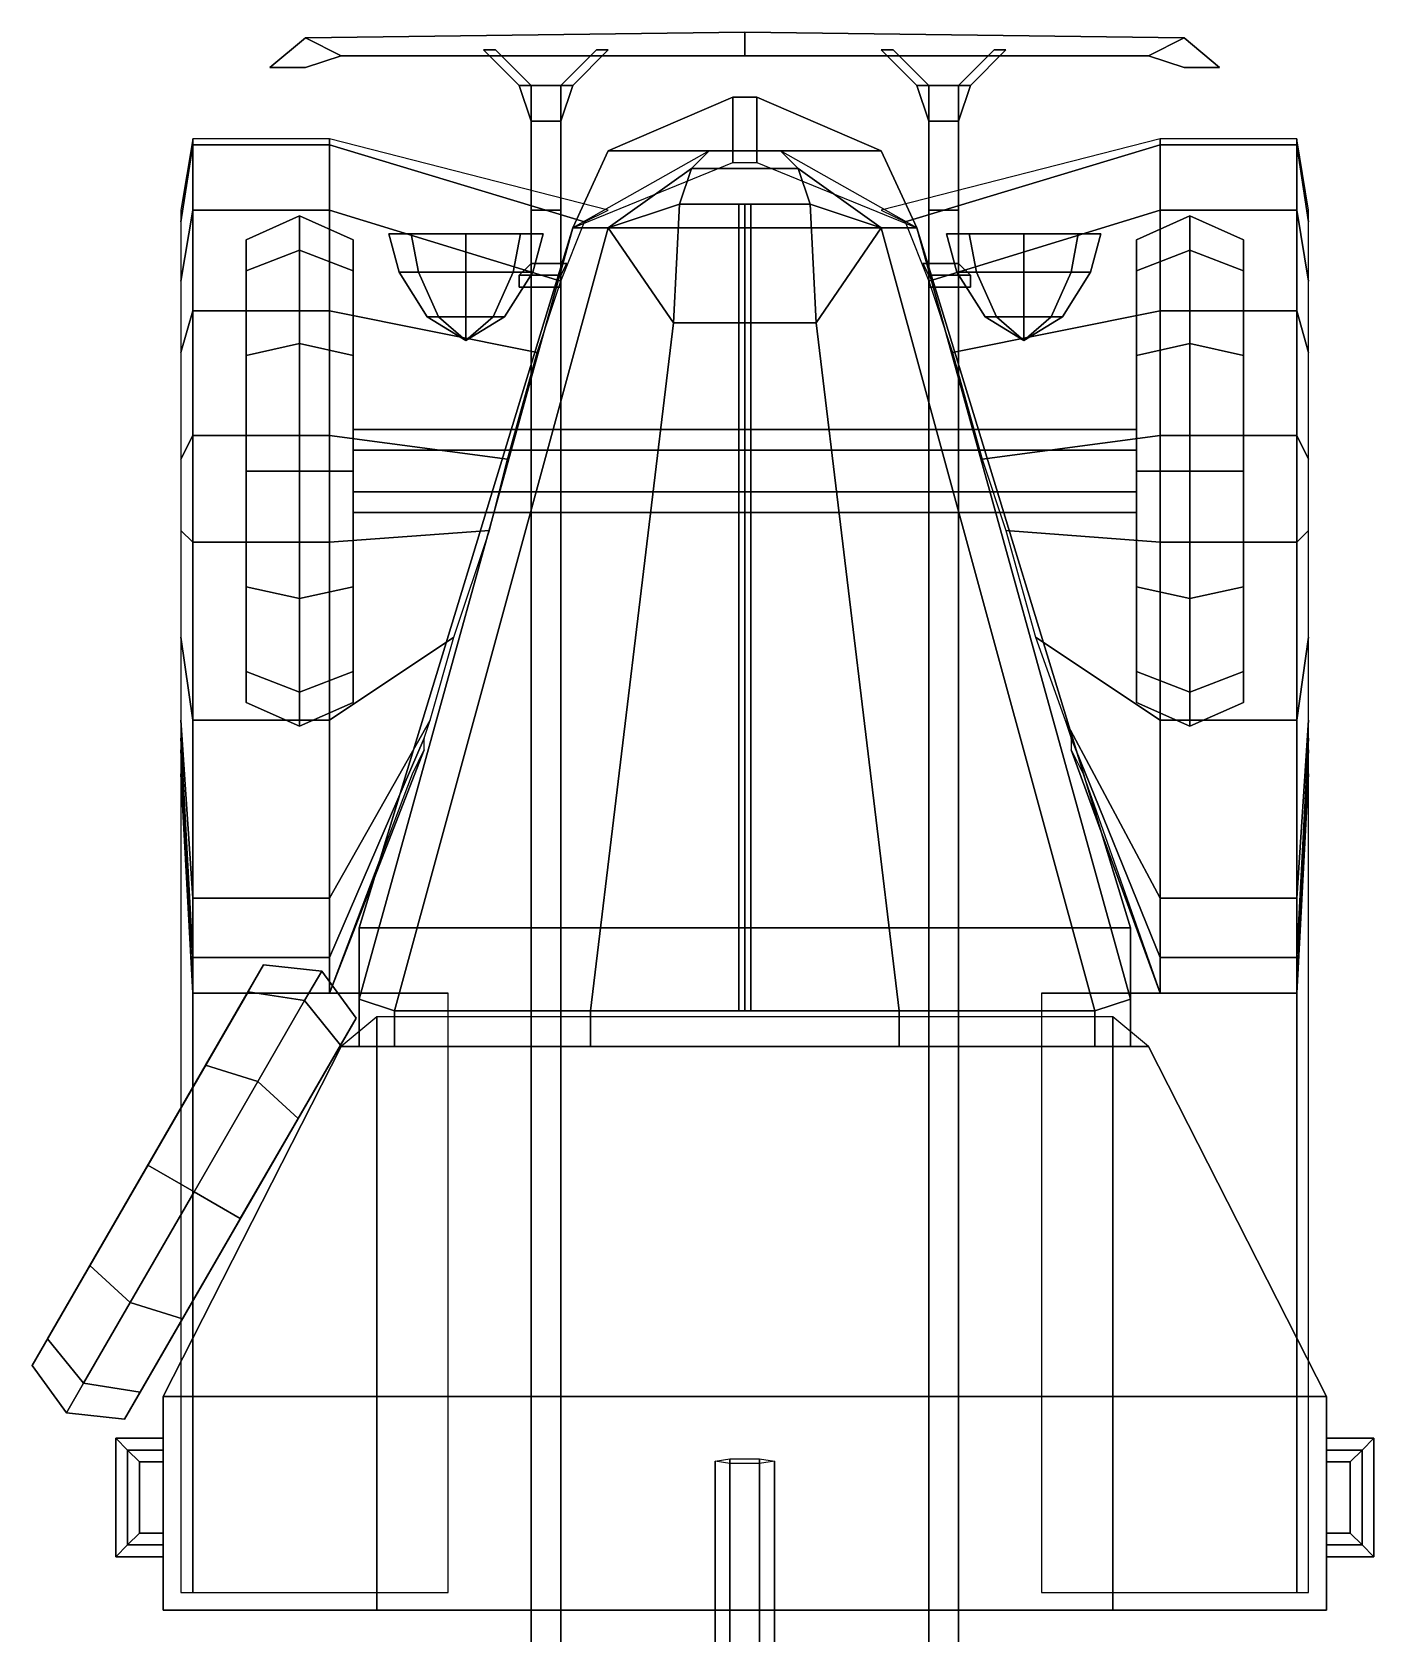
# Model space of a CAD drawing. Header units: millimetres. Extents: x -1.2 to 3, y -3.1 to 7.
# Drawn here: x -1.201 to 1.06, y 0.04 to 2.74 of the extents above; entities that cross this region are included whole.
import ezdxf

# ---------------------------------------------------------------- set-up
doc = ezdxf.new("R2010")
doc.units = ezdxf.units.MM
doc.layers.add('mudguards', color=6, linetype='Continuous')
doc.layers.add('wheels', color=2, linetype='Continuous')

msp = doc.modelspace()

# ---------------------------------------------------------------- linework, layer by layer
for points in [[(-0.8, 2.68, 0.53), (-0.74, 2.73, 0.53), (-0.74, 2.73, 0.41), (-0.8, 2.68, 0.41)], [(-0.74, 2.68, 0.53), (-0.68, 2.7, 0.53), (-0.74, 2.73, 0.53), (-0.8, 2.68, 0.53)], [(-0.74, 2.73, 0.41), (-0.68, 2.7, 0.41), (-0.74, 2.68, 0.41), (-0.8, 2.68, 0.41)], [(0, 2.74, 0.41), (0, 2.7, 0.41), (-0.68, 2.7, 0.41), (-0.74, 2.73, 0.41)], [(-0.68, 2.7, 0.53), (0, 2.7, 0.53), (0, 2.74, 0.53), (-0.74, 2.73, 0.53)], [(-0.74, 2.73, 0.53), (0, 2.74, 0.53), (0, 2.74, 0.41), (-0.74, 2.73, 0.41)], [(0.74, 2.73, 0.41), (0, 2.74, 0.41), (0, 2.74, 0.53), (0.74, 2.73, 0.53)], [(0.68, 2.7, 0.41), (0, 2.7, 0.41), (0, 2.74, 0.41), (0.74, 2.73, 0.41)], [(0, 2.74, 0.53), (0, 2.7, 0.53), (0.68, 2.7, 0.53), (0.74, 2.73, 0.53)], [(0.74, 2.68, 0.41), (0.68, 2.7, 0.41), (0.74, 2.73, 0.41), (0.8, 2.68, 0.41)], [(0.74, 2.73, 0.53), (0.68, 2.7, 0.53), (0.74, 2.68, 0.53), (0.8, 2.68, 0.53)], [(0.8, 2.68, 0.41), (0.74, 2.73, 0.41), (0.74, 2.73, 0.53), (0.8, 2.68, 0.53)], [(-0.74, 2.68, 0.41), (-0.68, 2.7, 0.41), (-0.68, 2.7, 0.53), (-0.74, 2.68, 0.53)], [(-0.68, 2.7, 0.41), (0.68, 2.7, 0.41), (0.68, 2.7, 0.53), (-0.68, 2.7, 0.53)], [(-0.44, 2.71, 0.43), (-0.38, 2.65, 0.43), (-0.38, 2.65, 0.51), (-0.44, 2.71, 0.51)], [(-0.42, 2.71, 0.43), (-0.36, 2.65, 0.43), (-0.38, 2.65, 0.43), (-0.44, 2.71, 0.43)], [(-0.44, 2.71, 0.51), (-0.38, 2.65, 0.51), (-0.36, 2.65, 0.51), (-0.42, 2.71, 0.51)], [(-0.36, 2.65, 0.51), (-0.36, 2.65, 0.43), (-0.42, 2.71, 0.43), (-0.42, 2.71, 0.51)], [(-0.23, 2.71, 0.43), (-0.29, 2.65, 0.43), (-0.31, 2.65, 0.43), (-0.25, 2.71, 0.43)], [(-0.31, 2.65, 0.43), (-0.31, 2.65, 0.51), (-0.25, 2.71, 0.51), (-0.25, 2.71, 0.43)], [(-0.25, 2.71, 0.51), (-0.31, 2.65, 0.51), (-0.29, 2.65, 0.51), (-0.23, 2.71, 0.51)], [(-0.23, 2.71, 0.51), (-0.29, 2.65, 0.51), (-0.29, 2.65, 0.43), (-0.23, 2.71, 0.43)], [(0.23, 2.71, 0.51), (0.29, 2.65, 0.51), (0.31, 2.65, 0.51), (0.25, 2.71, 0.51)], [(0.25, 2.71, 0.43), (0.31, 2.65, 0.43), (0.29, 2.65, 0.43), (0.23, 2.71, 0.43)], [(0.23, 2.71, 0.43), (0.29, 2.65, 0.43), (0.29, 2.65, 0.51), (0.23, 2.71, 0.51)], [(0.31, 2.65, 0.51), (0.31, 2.65, 0.43), (0.25, 2.71, 0.43), (0.25, 2.71, 0.51)], [(0.44, 2.71, 0.43), (0.38, 2.65, 0.43), (0.36, 2.65, 0.43), (0.42, 2.71, 0.43)], [(0.36, 2.65, 0.43), (0.36, 2.65, 0.51), (0.42, 2.71, 0.51), (0.42, 2.71, 0.43)], [(0.42, 2.71, 0.51), (0.36, 2.65, 0.51), (0.38, 2.65, 0.51), (0.44, 2.71, 0.51)], [(0.44, 2.71, 0.51), (0.38, 2.65, 0.51), (0.38, 2.65, 0.43), (0.44, 2.71, 0.43)], [(0.74, 2.68, 0.53), (0.68, 2.7, 0.53), (0.68, 2.7, 0.41), (0.74, 2.68, 0.41)], [(-0.8, 2.68, 0.41), (-0.74, 2.68, 0.41), (-0.74, 2.68, 0.53), (-0.8, 2.68, 0.53)], [(0.8, 2.68, 0.53), (0.74, 2.68, 0.53), (0.74, 2.68, 0.41), (0.8, 2.68, 0.41)], [(-0.38, 2.65, 0.43), (-0.36, 2.59, 0.43), (-0.36, 2.59, 0.51), (-0.38, 2.65, 0.51)], [(-0.36, 2.65, 0.43), (-0.36, 2.59, 0.43), (-0.36, 2.59, 0.43), (-0.38, 2.65, 0.43)], [(-0.38, 2.65, 0.51), (-0.36, 2.59, 0.51), (-0.36, 2.59, 0.51), (-0.36, 2.65, 0.51)], [(-0.36, 2.65, 0.51), (-0.36, 2.59, 0.51), (-0.31, 2.59, 0.51), (-0.31, 2.65, 0.51)], [(-0.31, 2.65, 0.43), (-0.31, 2.59, 0.43), (-0.36, 2.59, 0.43), (-0.36, 2.65, 0.43)], [(-0.29, 2.65, 0.43), (-0.31, 2.59, 0.43), (-0.31, 2.59, 0.43), (-0.31, 2.65, 0.43)], [(-0.29, 2.65, 0.51), (-0.31, 2.59, 0.51), (-0.31, 2.59, 0.43), (-0.29, 2.65, 0.43)], [(-0.31, 2.65, 0.51), (-0.31, 2.59, 0.51), (-0.31, 2.59, 0.51), (-0.29, 2.65, 0.51)], [(0.29, 2.65, 0.51), (0.31, 2.59, 0.51), (0.31, 2.59, 0.51), (0.31, 2.65, 0.51)], [(0.29, 2.65, 0.43), (0.31, 2.59, 0.43), (0.31, 2.59, 0.51), (0.29, 2.65, 0.51)], [(0.31, 2.65, 0.43), (0.31, 2.59, 0.43), (0.31, 2.59, 0.43), (0.29, 2.65, 0.43)], [(0.31, 2.65, 0.51), (0.31, 2.59, 0.51), (0.36, 2.59, 0.51), (0.36, 2.65, 0.51)], [(0.36, 2.65, 0.43), (0.36, 2.59, 0.43), (0.31, 2.59, 0.43), (0.31, 2.65, 0.43)], [(0.38, 2.65, 0.43), (0.36, 2.59, 0.43), (0.36, 2.59, 0.43), (0.36, 2.65, 0.43)], [(0.38, 2.65, 0.51), (0.36, 2.59, 0.51), (0.36, 2.59, 0.43), (0.38, 2.65, 0.43)], [(0.36, 2.65, 0.51), (0.36, 2.59, 0.51), (0.36, 2.59, 0.51), (0.38, 2.65, 0.51)], [(-0.02, 2.52, 1.3), (-0.02, 2.63, 0.64), (-0.23, 2.54, 0.64), (-0.29, 2.41, 1.3)], [(-0.23, 2.54, 0.64), (-0.02, 2.63, 0.64), (0.02, 2.63, 0.64), (0.23, 2.54, 0.64)], [(0.02, 2.52, 1.3), (0.02, 2.63, 0.64), (-0.02, 2.63, 0.64), (-0.02, 2.52, 1.3)], [(0.23, 2.54, 0.64), (0.02, 2.63, 0.64), (0.02, 2.52, 1.3), (0.29, 2.41, 1.3)], [(-0.36, 2.59, 0.51), (-0.36, 2.44, 0.64), (-0.31, 2.44, 0.64), (-0.31, 2.59, 0.51)], [(-0.31, 2.59, 0.43), (-0.31, 2.44, 0.55), (-0.36, 2.44, 0.55), (-0.36, 2.59, 0.43)], [(-0.36, 2.59, 0.43), (-0.36, 2.44, 0.55), (-0.36, 2.44, 0.64), (-0.36, 2.59, 0.51)], [(-0.31, 2.44, 0.64), (-0.31, 2.44, 0.55), (-0.31, 2.59, 0.43), (-0.31, 2.59, 0.51)], [(0.31, 2.59, 0.51), (0.31, 2.44, 0.64), (0.36, 2.44, 0.64), (0.36, 2.59, 0.51)], [(0.36, 2.59, 0.43), (0.36, 2.44, 0.55), (0.31, 2.44, 0.55), (0.31, 2.59, 0.43)], [(0.31, 2.59, 0.43), (0.31, 2.44, 0.55), (0.31, 2.44, 0.64), (0.31, 2.59, 0.51)], [(0.36, 2.44, 0.64), (0.36, 2.44, 0.55), (0.36, 2.59, 0.43), (0.36, 2.59, 0.51)], [(-0.29, 2.41, 1.3), (-0.23, 2.54, 0.64), (-0.29, 2.41, 0.64), (-0.29, 2.41, 1.3)], [(-0.29, 2.41, 0.64), (-0.23, 2.54, 0.64), (0.23, 2.54, 0.64), (0.29, 2.41, 0.64)], [(-0.29, 2.41, 1.3), (-0.23, 2.41, 1.37), (-0.09, 2.51, 1.38), (-0.06, 2.54, 1.3)], [(-0.06, 2.54, 1.3), (-0.09, 2.51, 1.38), (0.09, 2.51, 1.38), (0.06, 2.54, 1.3)], [(0.06, 2.54, 1.3), (0.09, 2.51, 1.38), (0.23, 2.41, 1.37), (0.29, 2.41, 1.3)], [(0.29, 2.41, 0.64), (0.23, 2.54, 0.64), (0.29, 2.41, 1.3)], [(-0.23, 2.41, 1.37), (-0.23, 2.41, 1.37), (-0.11, 2.45, 1.42), (-0.09, 2.51, 1.38)], [(0.11, 2.45, 1.42), (0.09, 2.51, 1.38), (-0.09, 2.51, 1.38), (-0.11, 2.45, 1.42)], [(0.23, 2.41, 1.37), (0.23, 2.41, 1.37), (0.09, 2.51, 1.38), (0.11, 2.45, 1.42)], [(-0.31, 2.44, 0.55), (-0.31, -2.93, 0.55), (-0.36, -2.98, 0.55), (-0.36, 2.44, 0.55)], [(-0.36, 2.44, 0.64), (-0.36, -2.98, 0.64), (-0.31, -2.93, 0.64), (-0.31, 2.44, 0.64)], [(-0.36, 2.44, 0.55), (-0.36, -2.98, 0.55), (-0.36, -2.98, 0.64), (-0.36, 2.44, 0.64)], [(-0.31, -2.93, 0.64), (-0.31, -2.93, 0.55), (-0.31, 2.44, 0.55), (-0.31, 2.44, 0.64)], [(-0.23, 2.41, 1.37), (-0.23, 2.41, 1.37), (-0.12, 2.25, 1.43), (-0.11, 2.45, 1.42)], [(-0.11, 2.45, 1.42), (-0.12, 2.25, 1.43), (-0.01, 2.25, 1.43), (-0.01, 2.45, 1.42)], [(0, 2.45, 1.43), (-0.01, 2.45, 1.42), (-0.01, 2.25, 1.43), (0, 2.25, 1.44)], [(0.01, 2.45, 1.42), (0.01, 2.45, 1.42), (-0.01, 2.45, 1.42), (0, 2.45, 1.43)], [(0.01, 2.45, 1.42), (0, 2.45, 1.43), (0, 2.25, 1.44), (0.01, 2.25, 1.43)], [(0.01, 2.45, 1.42), (0.01, 2.25, 1.43), (0.12, 2.25, 1.43), (0.11, 2.45, 1.42)], [(0.11, 2.45, 1.42), (0.12, 2.25, 1.43), (0.23, 2.41, 1.37)], [(0.31, 2.44, 0.55), (0.31, -2.93, 0.55), (0.31, -2.93, 0.64), (0.31, 2.44, 0.64)], [(0.36, 2.44, 0.55), (0.36, -2.98, 0.55), (0.31, -2.93, 0.55), (0.31, 2.44, 0.55)], [(0.31, 2.44, 0.64), (0.31, -2.93, 0.64), (0.36, -2.98, 0.64), (0.36, 2.44, 0.64)], [(0.36, -2.98, 0.64), (0.36, -2.98, 0.55), (0.36, 2.44, 0.55), (0.36, 2.44, 0.64)], [(-0.29, 2.41, 1.3), (-0.29, 2.41, 0.64), (-0.65, 1.23, 0.64), (-0.65, 1.11, 1.3)], [(-0.65, 1.23, 0.64), (-0.29, 2.41, 0.64), (0.29, 2.41, 0.64), (0.65, 1.23, 0.64)], [(-0.23, 2.41, 1.37), (-0.29, 2.41, 1.3), (-0.65, 1.11, 1.3), (-0.59, 1.09, 1.4)], [(-0.12, 2.25, 1.43), (-0.23, 2.41, 1.37), (-0.59, 1.09, 1.4), (-0.26, 1.09, 1.48)], [(0.59, 1.09, 1.4), (0.23, 2.41, 1.37), (0.12, 2.25, 1.43), (0.26, 1.09, 1.48)], [(0.65, 1.11, 1.3), (0.29, 2.41, 1.3), (0.23, 2.41, 1.37), (0.59, 1.09, 1.4)], [(0.65, 1.23, 0.64), (0.29, 2.41, 0.64), (0.29, 2.41, 1.3), (0.65, 1.11, 1.3)], [(-0.5826, 2.335, 1.09), (-0.6, 2.4, 1.09), (-0.5619, 2.4, 0.9981), (-0.5496, 2.335, 1.0104)], [(-0.5496, 2.335, 1.1696), (-0.5619, 2.4, 1.1819), (-0.6, 2.4, 1.09), (-0.5826, 2.335, 1.09)], [(-0.47, 2.4, 1.22), (-0.3781, 2.4, 1.1819), (-0.6, 2.4, 1.09), (-0.5619, 2.4, 1.1819)], [(-0.3781, 2.4, 1.1819), (-0.34, 2.4, 1.09), (-0.5619, 2.4, 0.9981), (-0.6, 2.4, 1.09)], [(-0.5496, 2.335, 1.0104), (-0.5619, 2.4, 0.9981), (-0.47, 2.4, 0.96), (-0.47, 2.335, 0.9774)], [(-0.47, 2.335, 1.2026), (-0.47, 2.4, 1.22), (-0.5619, 2.4, 1.1819), (-0.5496, 2.335, 1.1696)], [(-0.34, 2.4, 1.09), (-0.3781, 2.4, 0.9981), (-0.47, 2.4, 0.96), (-0.5619, 2.4, 0.9981)], [(-0.47, 2.335, 0.9774), (-0.47, 2.4, 0.96), (-0.3781, 2.4, 0.9981), (-0.3904, 2.335, 1.0104)], [(-0.3904, 2.335, 1.1696), (-0.3781, 2.4, 1.1819), (-0.47, 2.4, 1.22), (-0.47, 2.335, 1.2026)], [(-0.3904, 2.335, 1.0104), (-0.3781, 2.4, 0.9981), (-0.34, 2.4, 1.09), (-0.3574, 2.335, 1.09)], [(-0.3574, 2.335, 1.09), (-0.34, 2.4, 1.09), (-0.3781, 2.4, 1.1819), (-0.3904, 2.335, 1.1696)], [(0.3574, 2.335, 1.09), (0.34, 2.4, 1.09), (0.3781, 2.4, 0.9981), (0.3904, 2.335, 1.0104)], [(0.3904, 2.335, 1.1696), (0.3781, 2.4, 1.1819), (0.34, 2.4, 1.09), (0.3574, 2.335, 1.09)], [(0.5619, 2.4, 1.1819), (0.6, 2.4, 1.09), (0.3781, 2.4, 0.9981), (0.34, 2.4, 1.09)], [(0.47, 2.4, 1.22), (0.5619, 2.4, 1.1819), (0.34, 2.4, 1.09), (0.3781, 2.4, 1.1819)], [(0.3904, 2.335, 1.0104), (0.3781, 2.4, 0.9981), (0.47, 2.4, 0.96), (0.47, 2.335, 0.9774)], [(0.47, 2.335, 1.2026), (0.47, 2.4, 1.22), (0.3781, 2.4, 1.1819), (0.3904, 2.335, 1.1696)], [(0.6, 2.4, 1.09), (0.5619, 2.4, 0.9981), (0.47, 2.4, 0.96), (0.3781, 2.4, 0.9981)], [(0.47, 2.335, 0.9774), (0.47, 2.4, 0.96), (0.5619, 2.4, 0.9981), (0.5496, 2.335, 1.0104)], [(0.5496, 2.335, 1.1696), (0.5619, 2.4, 1.1819), (0.47, 2.4, 1.22), (0.47, 2.335, 1.2026)], [(0.5496, 2.335, 1.0104), (0.5619, 2.4, 0.9981), (0.6, 2.4, 1.09), (0.5826, 2.335, 1.09)], [(0.5826, 2.335, 1.09), (0.6, 2.4, 1.09), (0.5619, 2.4, 1.1819), (0.5496, 2.335, 1.1696)], [(-0.31, 2.33, 1.11), (-0.3, 2.35, 1.09), (-0.36, 2.35, 1.09), (-0.38, 2.33, 1.11)], [(-0.3, 2.35, 1.09), (-0.31, 2.33, 1.07), (-0.38, 2.33, 1.07), (-0.36, 2.35, 1.09)], [(0.3, 2.35, 1.09), (0.31, 2.33, 1.11), (0.38, 2.33, 1.11), (0.36, 2.35, 1.09)], [(0.31, 2.33, 1.07), (0.3, 2.35, 1.09), (0.36, 2.35, 1.09), (0.38, 2.33, 1.07)], [(-0.535, 2.26, 1.09), (-0.5826, 2.335, 1.09), (-0.5496, 2.335, 1.0104), (-0.516, 2.26, 1.044)], [(-0.516, 2.26, 1.136), (-0.5496, 2.335, 1.1696), (-0.5826, 2.335, 1.09), (-0.535, 2.26, 1.09)], [(-0.516, 2.26, 1.044), (-0.5496, 2.335, 1.0104), (-0.47, 2.335, 0.9774), (-0.47, 2.26, 1.025)], [(-0.47, 2.26, 1.155), (-0.47, 2.335, 1.2026), (-0.5496, 2.335, 1.1696), (-0.516, 2.26, 1.136)], [(-0.47, 2.26, 1.025), (-0.47, 2.335, 0.9774), (-0.3904, 2.335, 1.0104), (-0.424, 2.26, 1.044)], [(-0.424, 2.26, 1.136), (-0.3904, 2.335, 1.1696), (-0.47, 2.335, 1.2026), (-0.47, 2.26, 1.155)], [(-0.424, 2.26, 1.044), (-0.3904, 2.335, 1.0104), (-0.3574, 2.335, 1.09), (-0.405, 2.26, 1.09)], [(-0.405, 2.26, 1.09), (-0.3574, 2.335, 1.09), (-0.3904, 2.335, 1.1696), (-0.424, 2.26, 1.136)], [(-0.31, 2.31, 1.09), (-0.31, 2.33, 1.11), (-0.38, 2.33, 1.11), (-0.38, 2.31, 1.09)], [(-0.31, 2.33, 1.07), (-0.31, 2.31, 1.09), (-0.38, 2.31, 1.09), (-0.38, 2.33, 1.07)], [(0.31, 2.33, 1.11), (0.31, 2.31, 1.09), (0.38, 2.31, 1.09), (0.38, 2.33, 1.11)], [(0.31, 2.31, 1.09), (0.31, 2.33, 1.07), (0.38, 2.33, 1.07), (0.38, 2.31, 1.09)], [(0.405, 2.26, 1.09), (0.3574, 2.335, 1.09), (0.3904, 2.335, 1.0104), (0.424, 2.26, 1.044)], [(0.424, 2.26, 1.136), (0.3904, 2.335, 1.1696), (0.3574, 2.335, 1.09), (0.405, 2.26, 1.09)], [(0.424, 2.26, 1.044), (0.3904, 2.335, 1.0104), (0.47, 2.335, 0.9774), (0.47, 2.26, 1.025)], [(0.47, 2.26, 1.155), (0.47, 2.335, 1.2026), (0.3904, 2.335, 1.1696), (0.424, 2.26, 1.136)], [(0.47, 2.26, 1.025), (0.47, 2.335, 0.9774), (0.5496, 2.335, 1.0104), (0.516, 2.26, 1.044)], [(0.516, 2.26, 1.136), (0.5496, 2.335, 1.1696), (0.47, 2.335, 1.2026), (0.47, 2.26, 1.155)], [(0.516, 2.26, 1.044), (0.5496, 2.335, 1.0104), (0.5826, 2.335, 1.09), (0.535, 2.26, 1.09)], [(0.535, 2.26, 1.09), (0.5826, 2.335, 1.09), (0.5496, 2.335, 1.1696), (0.516, 2.26, 1.136)], [(-0.47, 2.22, 1.09), (-0.535, 2.26, 1.09), (-0.516, 2.26, 1.044), (-0.47, 2.22, 1.09)], [(-0.47, 2.22, 1.09), (-0.516, 2.26, 1.136), (-0.535, 2.26, 1.09), (-0.47, 2.22, 1.09)], [(-0.47, 2.22, 1.09), (-0.516, 2.26, 1.044), (-0.47, 2.26, 1.025), (-0.47, 2.22, 1.09)], [(-0.47, 2.22, 1.09), (-0.47, 2.26, 1.155), (-0.516, 2.26, 1.136), (-0.47, 2.22, 1.09)], [(-0.47, 2.22, 1.09), (-0.47, 2.26, 1.025), (-0.424, 2.26, 1.044), (-0.47, 2.22, 1.09)], [(-0.47, 2.22, 1.09), (-0.424, 2.26, 1.044), (-0.405, 2.26, 1.09), (-0.47, 2.22, 1.09)], [(-0.47, 2.22, 1.09), (-0.405, 2.26, 1.09), (-0.424, 2.26, 1.136), (-0.47, 2.22, 1.09)], [(-0.47, 2.22, 1.09), (-0.424, 2.26, 1.136), (-0.47, 2.26, 1.155), (-0.47, 2.22, 1.09)], [(-0.12, 2.25, 1.43), (-0.26, 1.09, 1.48), (-0.01, 1.09, 1.48), (-0.01, 2.25, 1.43)], [(0, 2.25, 1.44), (-0.01, 2.25, 1.43), (-0.01, 1.09, 1.48), (0, 1.09, 1.49)], [(0.01, 2.25, 1.43), (0, 2.25, 1.44), (0, 1.09, 1.49), (0.01, 1.09, 1.48)], [(0.26, 1.09, 1.48), (0.12, 2.25, 1.43), (0.01, 2.25, 1.43), (0.01, 1.09, 1.48)], [(0.47, 2.22, 1.09), (0.405, 2.26, 1.09), (0.424, 2.26, 1.044), (0.47, 2.22, 1.09)], [(0.47, 2.22, 1.09), (0.424, 2.26, 1.136), (0.405, 2.26, 1.09), (0.47, 2.22, 1.09)], [(0.47, 2.22, 1.09), (0.424, 2.26, 1.044), (0.47, 2.26, 1.025), (0.47, 2.22, 1.09)], [(0.47, 2.22, 1.09), (0.47, 2.26, 1.155), (0.424, 2.26, 1.136), (0.47, 2.22, 1.09)], [(0.47, 2.22, 1.09), (0.47, 2.26, 1.025), (0.516, 2.26, 1.044), (0.47, 2.22, 1.09)], [(0.47, 2.22, 1.09), (0.516, 2.26, 1.044), (0.535, 2.26, 1.09), (0.47, 2.22, 1.09)], [(0.47, 2.22, 1.09), (0.535, 2.26, 1.09), (0.516, 2.26, 1.136), (0.47, 2.22, 1.09)], [(0.47, 2.22, 1.09), (0.516, 2.26, 1.136), (0.47, 2.26, 1.155), (0.47, 2.22, 1.09)], [(0.66, 2.035, 0.4906), (0.66, 2.07, 0.43), (-0.66, 2.07, 0.43), (-0.66, 2.035, 0.4906)], [(0.66, 2.07, 0.43), (0.66, 2.035, 0.3694), (-0.66, 2.035, 0.3694), (-0.66, 2.07, 0.43)], [(0.66, 1.965, 0.4906), (0.66, 2.035, 0.4906), (-0.66, 2.035, 0.4906), (-0.66, 1.965, 0.4906)], [(0.66, 2.035, 0.3694), (0.66, 1.965, 0.3694), (-0.66, 1.965, 0.3694), (-0.66, 2.035, 0.3694)], [(0.66, 1.93, 0.43), (0.66, 1.965, 0.4906), (-0.66, 1.965, 0.4906), (-0.66, 1.93, 0.43)], [(0.66, 1.965, 0.3694), (0.66, 1.93, 0.43), (-0.66, 1.93, 0.43), (-0.66, 1.965, 0.3694)], [(-0.65, 1.11, 1.3), (-0.65, 1.23, 0.64), (-0.65, 1.03, 0.64), (-0.65, 1.03, 1.3)], [(-0.65, 1.03, 0.64), (-0.65, 1.23, 0.64), (0.65, 1.23, 0.64), (0.65, 1.03, 0.64)], [(0.65, 1.03, 0.64), (0.65, 1.23, 0.64), (0.65, 1.11, 1.3), (0.65, 1.03, 1.3)], [(-0.59, 1.09, 1.4), (-0.65, 1.11, 1.3), (-0.65, 1.03, 1.3), (-0.59, 1.03, 1.4)], [(0.65, 1.03, 1.3), (0.65, 1.11, 1.3), (0.59, 1.09, 1.4), (0.59, 1.03, 1.4)], [(-0.62, 1.03, 2.01), (-0.62, 1.08, 1.97), (-0.68, 1.03, 1.97)], [(0.62, 1.03, 2.01), (0.62, 1.08, 1.97), (-0.62, 1.08, 1.97), (-0.62, 1.03, 2.01)], [(-0.26, 1.03, 1.48), (-0.26, 1.09, 1.48), (-0.59, 1.09, 1.4), (-0.59, 1.03, 1.4)], [(0.26, 1.03, 1.48), (0.26, 1.09, 1.48), (-0.26, 1.09, 1.48), (-0.26, 1.03, 1.48)], [(0, 1.09, 1.49), (-0.01, 1.09, 1.48), (0.01, 1.09, 1.48)], [(0.59, 1.03, 1.4), (0.59, 1.09, 1.4), (0.26, 1.09, 1.48), (0.26, 1.03, 1.48)], [(0.68, 1.03, 1.97), (0.68, 1.03, 1.97), (0.62, 1.08, 1.97), (0.62, 1.03, 2.01)], [(-0.98, 0.44, 0.64), (-0.68, 1.03, 0.64), (0.68, 1.03, 0.64), (0.98, 0.44, 0.64)], [(-0.68, 1.03, 1.97), (-0.68, 1.03, 0.64), (-0.98, 0.44, 0.64), (-0.98, 0.44, 1.89)], [(-0.68, 1.03, 1.97), (-0.98, 0.44, 1.89), (-0.62, 0.44, 2.07), (-0.62, 1.03, 2.01)], [(-0.65, 1.03, 1.3), (-0.65, 1.03, 0.64), (-0.68, 1.03, 0.64), (-0.68, 1.03, 1.97)], [(0.68, 1.03, 1.97), (0.26, 1.03, 1.48), (-0.26, 1.03, 1.48), (-0.68, 1.03, 1.97)], [(-0.68, 1.03, 1.97), (-0.26, 1.03, 1.48), (-0.59, 1.03, 1.4), (-0.68, 1.03, 1.97)], [(-0.59, 1.03, 1.4), (-0.65, 1.03, 1.3), (-0.68, 1.03, 1.97)], [(0.62, 0.44, 2.07), (0.62, 1.03, 2.01), (-0.62, 1.03, 2.01), (-0.62, 0.44, 2.07)], [(0.68, 1.03, 1.97), (0.59, 1.03, 1.4), (0.26, 1.03, 1.48), (0.68, 1.03, 1.97)], [(0.68, 1.03, 1.97), (0.65, 1.03, 1.3), (0.59, 1.03, 1.4), (0.68, 1.03, 1.97)], [(0.62, 1.03, 2.01), (0.62, 0.44, 2.07), (0.98, 0.44, 1.89), (0.68, 1.03, 1.97)], [(0.68, 1.03, 0.64), (0.65, 1.03, 0.64), (0.65, 1.03, 1.3), (0.68, 1.03, 1.97)], [(0.98, 0.44, 0.64), (0.68, 1.03, 0.64), (0.68, 1.03, 1.97), (0.98, 0.44, 1.89)], [(-0.98, 0.44, 0.64), (-0.98, 0.08, 0.64), (-0.98, 0.08, 1.84), (-0.98, 0.44, 1.89)], [(0.98, 0.44, 0.64), (0.98, 0.08, 0.64), (-0.98, 0.08, 0.64), (-0.98, 0.44, 0.64)], [(-0.98, 0.44, 1.89), (-0.98, 0.08, 1.84), (-0.62, 0.08, 2.03), (-0.62, 0.44, 2.07)], [(-0.62, 0.44, 2.07), (-0.62, 0.08, 2.03), (0.62, 0.08, 2.03), (0.62, 0.44, 2.07)], [(0.62, 0.44, 2.07), (0.62, 0.08, 2.03), (0.98, 0.08, 1.84), (0.98, 0.44, 1.89)], [(0.98, 0.08, 1.84), (0.98, 0.08, 0.64), (0.98, 0.44, 0.64), (0.98, 0.44, 1.89)], [(-1.04, 0.35, 1.38), (-1.06, 0.37, 1.36), (-1.06, 0.17, 1.36), (-1.04, 0.19, 1.38)], [(-1.06, 0.37, 1.36), (-1.04, 0.35, 1.34), (-1.04, 0.19, 1.34), (-1.06, 0.17, 1.36)], [(-0.98, 0.35, 1.38), (-0.98, 0.37, 1.36), (-1.06, 0.37, 1.36), (-1.04, 0.35, 1.38)], [(-0.98, 0.37, 1.36), (-0.98, 0.35, 1.34), (-1.04, 0.35, 1.34), (-1.06, 0.37, 1.36)], [(0.98, 0.37, 1.36), (0.98, 0.35, 1.38), (1.04, 0.35, 1.38), (1.06, 0.37, 1.36)], [(0.98, 0.35, 1.34), (0.98, 0.37, 1.36), (1.06, 0.37, 1.36), (1.04, 0.35, 1.34)], [(1.04, 0.19, 1.38), (1.06, 0.17, 1.36), (1.06, 0.37, 1.36), (1.04, 0.35, 1.38)], [(1.06, 0.17, 1.36), (1.04, 0.19, 1.34), (1.04, 0.35, 1.34), (1.06, 0.37, 1.36)], [(-1.02, 0.33, 1.36), (-1.04, 0.35, 1.38), (-1.04, 0.19, 1.38), (-1.02, 0.21, 1.36)], [(-1.04, 0.35, 1.34), (-1.02, 0.33, 1.36), (-1.02, 0.21, 1.36), (-1.04, 0.19, 1.34)], [(-0.98, 0.33, 1.36), (-0.98, 0.35, 1.38), (-1.04, 0.35, 1.38), (-1.02, 0.33, 1.36)], [(-0.98, 0.35, 1.34), (-0.98, 0.33, 1.36), (-1.02, 0.33, 1.36), (-1.04, 0.35, 1.34)], [(-0.05, 0.3312, 0.5422), (-0.025, 0.3349, 0.4991), (-0.025, -1.8168, 0.3108), (-0.05, -1.8206, 0.3539)], [(-0.025, 0.3274, 0.5853), (-0.05, 0.3312, 0.5422), (-0.05, -1.8206, 0.3539), (-0.025, -1.8244, 0.3971)], [(-0.025, 0.3349, 0.4991), (0.025, 0.3349, 0.4991), (0.025, -1.8168, 0.3108), (-0.025, -1.8168, 0.3108)], [(0.025, 0.3274, 0.5853), (-0.025, 0.3274, 0.5853), (-0.025, -1.8244, 0.3971), (0.025, -1.8244, 0.3971)], [(0.025, 0.3349, 0.4991), (0.05, 0.3312, 0.5422), (0.05, -1.8206, 0.3539), (0.025, -1.8168, 0.3108)], [(0.05, 0.3312, 0.5422), (0.025, 0.3274, 0.5853), (0.025, -1.8244, 0.3971), (0.05, -1.8206, 0.3539)], [(0.98, 0.35, 1.38), (0.98, 0.33, 1.36), (1.02, 0.33, 1.36), (1.04, 0.35, 1.38)], [(0.98, 0.33, 1.36), (0.98, 0.35, 1.34), (1.04, 0.35, 1.34), (1.02, 0.33, 1.36)], [(1.02, 0.21, 1.36), (1.04, 0.19, 1.38), (1.04, 0.35, 1.38), (1.02, 0.33, 1.36)], [(1.04, 0.19, 1.34), (1.02, 0.21, 1.36), (1.02, 0.33, 1.36), (1.04, 0.35, 1.34)], [(-0.98, 0.17, 1.36), (-0.98, 0.19, 1.38), (-1.04, 0.19, 1.38), (-1.06, 0.17, 1.36)], [(-0.98, 0.19, 1.34), (-0.98, 0.17, 1.36), (-1.06, 0.17, 1.36), (-1.04, 0.19, 1.34)], [(-0.98, 0.19, 1.38), (-0.98, 0.21, 1.36), (-1.02, 0.21, 1.36), (-1.04, 0.19, 1.38)], [(-0.98, 0.21, 1.36), (-0.98, 0.19, 1.34), (-1.04, 0.19, 1.34), (-1.02, 0.21, 1.36)], [(0.98, 0.21, 1.36), (0.98, 0.19, 1.38), (1.04, 0.19, 1.38), (1.02, 0.21, 1.36)], [(0.98, 0.19, 1.34), (0.98, 0.21, 1.36), (1.02, 0.21, 1.36), (1.04, 0.19, 1.34)], [(0.98, 0.19, 1.38), (0.98, 0.17, 1.36), (1.06, 0.17, 1.36), (1.04, 0.19, 1.38)], [(0.98, 0.17, 1.36), (0.98, 0.19, 1.34), (1.04, 0.19, 1.34), (1.06, 0.17, 1.36)], [(-0.98, 0.08, 1.84), (-0.98, 0.08, 0.64), (0.98, 0.08, 0.64), (0.98, 0.08, 1.84)], [(-0.62, 0.08, 2.03), (-0.98, 0.08, 1.84), (0.98, 0.08, 1.84), (0.62, 0.08, 2.03)]]:
    msp.add_3dface(points)
at = {"layer": 'mudguards'}
for points in [[(-0.93, 2.55, 0.67), (-0.93, 2.56, 0.45), (-0.95, 2.44, 0.45), (-0.95, 2.42, 0.61)], [(-0.93, 2.44, 0.87), (-0.93, 2.55, 0.67), (-0.95, 2.42, 0.61), (-0.95, 2.32, 0.77)], [(-0.7, 2.55, 0.67), (-0.7, 2.56, 0.45), (-0.93, 2.56, 0.45), (-0.93, 2.55, 0.67)], [(-0.7, 2.44, 0.87), (-0.7, 2.55, 0.67), (-0.93, 2.55, 0.67), (-0.93, 2.44, 0.87)], [(-0.27, 2.42, 0.61), (-0.23, 2.44, 0.45), (-0.7, 2.56, 0.45), (-0.7, 2.55, 0.67)], [(-0.31, 2.32, 0.77), (-0.27, 2.42, 0.61), (-0.7, 2.55, 0.67), (-0.7, 2.44, 0.87)], [(0.7, 2.55, 0.67), (0.7, 2.56, 0.45), (0.23, 2.44, 0.45), (0.27, 2.42, 0.61)], [(0.7, 2.44, 0.87), (0.7, 2.55, 0.67), (0.27, 2.42, 0.61), (0.31, 2.32, 0.77)], [(0.93, 2.55, 0.67), (0.93, 2.56, 0.45), (0.7, 2.56, 0.45), (0.7, 2.55, 0.67)], [(0.93, 2.44, 0.87), (0.93, 2.55, 0.67), (0.7, 2.55, 0.67), (0.7, 2.44, 0.87)], [(0.95, 2.42, 0.61), (0.95, 2.44, 0.45), (0.93, 2.56, 0.45), (0.93, 2.55, 0.67)], [(0.95, 2.32, 0.77), (0.95, 2.42, 0.61), (0.93, 2.55, 0.67), (0.93, 2.44, 0.87)], [(-0.93, 2.27, 1), (-0.93, 2.44, 0.87), (-0.95, 2.32, 0.77), (-0.95, 2.2, 0.87)], [(-0.7, 2.27, 1), (-0.7, 2.44, 0.87), (-0.93, 2.44, 0.87), (-0.93, 2.27, 1)], [(-0.35, 2.2, 0.87), (-0.31, 2.32, 0.77), (-0.7, 2.44, 0.87), (-0.7, 2.27, 1)], [(0.7, 2.27, 1), (0.7, 2.44, 0.87), (0.31, 2.32, 0.77), (0.35, 2.2, 0.87)], [(0.93, 2.27, 1), (0.93, 2.44, 0.87), (0.7, 2.44, 0.87), (0.7, 2.27, 1)], [(0.95, 2.2, 0.87), (0.95, 2.32, 0.77), (0.93, 2.44, 0.87), (0.93, 2.27, 1)], [(-0.93, 2.06, 1.07), (-0.93, 2.27, 1), (-0.95, 2.2, 0.87), (-0.95, 2.02, 0.92)], [(-0.7, 2.06, 1.07), (-0.7, 2.27, 1), (-0.93, 2.27, 1), (-0.93, 2.06, 1.07)], [(-0.4, 2.02, 0.92), (-0.35, 2.2, 0.87), (-0.7, 2.27, 1), (-0.7, 2.06, 1.07)], [(0.7, 2.06, 1.07), (0.7, 2.27, 1), (0.35, 2.2, 0.87), (0.4, 2.02, 0.92)], [(0.93, 2.06, 1.07), (0.93, 2.27, 1), (0.7, 2.27, 1), (0.7, 2.06, 1.07)], [(0.95, 2.02, 0.92), (0.95, 2.2, 0.87), (0.93, 2.27, 1), (0.93, 2.06, 1.07)], [(-0.93, 1.88, 1.07), (-0.93, 2.06, 1.07), (-0.95, 2.02, 0.92), (-0.95, 1.9, 0.92)], [(-0.7, 1.88, 1.07), (-0.7, 2.06, 1.07), (-0.93, 2.06, 1.07), (-0.93, 1.88, 1.07)], [(-0.43, 1.9, 0.92), (-0.4, 2.02, 0.92), (-0.7, 2.06, 1.07), (-0.7, 1.88, 1.07)], [(0.7, 1.88, 1.07), (0.7, 2.06, 1.07), (0.4, 2.02, 0.92), (0.44, 1.9, 0.92)], [(0.93, 1.88, 1.07), (0.93, 2.06, 1.07), (0.7, 2.06, 1.07), (0.7, 1.88, 1.07)], [(0.95, 1.9, 0.92), (0.95, 2.02, 0.92), (0.93, 2.06, 1.07), (0.93, 1.88, 1.07)], [(-0.93, 1.58, 0.94), (-0.93, 1.88, 1.07), (-0.95, 1.9, 0.92), (-0.95, 1.72, 0.83)], [(-0.49, 1.72, 0.83), (-0.43, 1.9, 0.92), (-0.7, 1.88, 1.07), (-0.7, 1.58, 0.94)], [(0.7, 1.58, 0.94), (0.7, 1.88, 1.07), (0.44, 1.9, 0.92), (0.49, 1.72, 0.83)], [(0.95, 1.72, 0.83), (0.95, 1.9, 0.92), (0.93, 1.88, 1.07), (0.93, 1.58, 0.94)], [(-0.7, 1.58, 0.94), (-0.7, 1.88, 1.07), (-0.93, 1.88, 1.07), (-0.93, 1.58, 0.94)], [(0.93, 1.58, 0.94), (0.93, 1.88, 1.07), (0.7, 1.88, 1.07), (0.7, 1.58, 0.94)], [(-0.93, 1.28, 0.73), (-0.93, 1.58, 0.94), (-0.95, 1.72, 0.83), (-0.95, 1.58, 0.65)], [(-0.53, 1.58, 0.65), (-0.49, 1.72, 0.83), (-0.7, 1.58, 0.94), (-0.7, 1.28, 0.73)], [(0.7, 1.28, 0.73), (0.7, 1.58, 0.94), (0.49, 1.72, 0.83), (0.54, 1.58, 0.65)], [(0.95, 1.58, 0.65), (0.95, 1.72, 0.83), (0.93, 1.58, 0.94), (0.93, 1.28, 0.73)], [(-0.93, 1.18, 0.6), (-0.93, 1.28, 0.73), (-0.95, 1.58, 0.65), (-0.95, 1.55, 0.53)], [(-0.7, 1.28, 0.73), (-0.7, 1.58, 0.94), (-0.93, 1.58, 0.94), (-0.93, 1.28, 0.73)], [(-0.54, 1.55, 0.53), (-0.53, 1.58, 0.65), (-0.7, 1.28, 0.73), (-0.7, 1.18, 0.6)], [(0.7, 1.18, 0.6), (0.7, 1.28, 0.73), (0.54, 1.58, 0.65), (0.55, 1.55, 0.53)], [(0.93, 1.28, 0.73), (0.93, 1.58, 0.94), (0.7, 1.58, 0.94), (0.7, 1.28, 0.73)], [(0.95, 1.55, 0.53), (0.95, 1.58, 0.65), (0.93, 1.28, 0.73), (0.93, 1.18, 0.6)], [(-0.93, 1.12, 0.46), (-0.93, 1.18, 0.6), (-0.95, 1.55, 0.53), (-0.95, 1.53, 0.38)], [(-0.54, 1.53, 0.38), (-0.54, 1.55, 0.53), (-0.7, 1.18, 0.6), (-0.7, 1.12, 0.46)], [(0.7, 1.12, 0.46), (0.7, 1.18, 0.6), (0.55, 1.55, 0.53), (0.55, 1.53, 0.38)], [(0.95, 1.53, 0.38), (0.95, 1.55, 0.53), (0.93, 1.18, 0.6), (0.93, 1.12, 0.46)], [(-0.93, 1.12, 0.39), (-0.93, 1.12, 0.46), (-0.95, 1.53, 0.38), (-0.95, 1.49, 0.33)], [(-0.56, 1.49, 0.33), (-0.54, 1.53, 0.38), (-0.7, 1.12, 0.46), (-0.7, 1.12, 0.39)], [(0.7, 1.12, 0.39), (0.7, 1.12, 0.46), (0.55, 1.53, 0.38), (0.57, 1.49, 0.33)], [(0.95, 1.49, 0.33), (0.95, 1.53, 0.38), (0.93, 1.12, 0.46), (0.93, 1.12, 0.39)], [(-0.93, 0.11, 0.39), (-0.93, 1.12, 0.39), (-0.95, 1.49, 0.33), (-0.95, 0.11, 0.33)], [(0.95, 0.11, 0.33), (0.95, 1.49, 0.33), (0.93, 1.12, 0.39), (0.93, 0.11, 0.39)], [(-0.7, 1.18, 0.6), (-0.7, 1.28, 0.73), (-0.93, 1.28, 0.73), (-0.93, 1.18, 0.6)], [(0.93, 1.18, 0.6), (0.93, 1.28, 0.73), (0.7, 1.28, 0.73), (0.7, 1.18, 0.6)], [(-0.7, 1.12, 0.46), (-0.7, 1.18, 0.6), (-0.93, 1.18, 0.6), (-0.93, 1.12, 0.46)], [(0.93, 1.12, 0.46), (0.93, 1.18, 0.6), (0.7, 1.18, 0.6), (0.7, 1.12, 0.46)], [(-0.5, 1.12, 0.39), (-0.5, 1.12, 0.46), (-0.93, 1.12, 0.46), (-0.93, 1.12, 0.39)], [(-0.5, 0.11, 0.39), (-0.5, 1.12, 0.39), (-0.93, 1.12, 0.39), (-0.93, 0.11, 0.39)], [(0.93, 1.12, 0.39), (0.93, 1.12, 0.46), (0.5, 1.12, 0.46), (0.5, 1.12, 0.39)], [(0.93, 0.11, 0.39), (0.93, 1.12, 0.39), (0.5, 1.12, 0.39), (0.5, 0.11, 0.39)]]:
    msp.add_3dface(points, dxfattribs=at)
at = {"layer": 'wheels'}
for points in [[(-0.75, 2.3724, 0.645), (-0.75, 2.43, 0.43), (-0.84, 2.39, 0.43), (-0.84, 2.3377, 0.625)], [(-0.75, 2.43, 0.43), (-0.75, 2.3724, 0.215), (-0.84, 2.3377, 0.235), (-0.84, 2.39, 0.43)], [(-0.75, 2.3724, 0.215), (-0.75, 2.43, 0.43), (-0.66, 2.39, 0.43), (-0.66, 2.3377, 0.235)], [(-0.75, 2.43, 0.43), (-0.75, 2.3724, 0.645), (-0.66, 2.3377, 0.625), (-0.66, 2.39, 0.43)], [(0.75, 2.3724, 0.645), (0.75, 2.43, 0.43), (0.66, 2.39, 0.43), (0.66, 2.3377, 0.625)], [(0.75, 2.43, 0.43), (0.75, 2.3724, 0.215), (0.66, 2.3377, 0.235), (0.66, 2.39, 0.43)], [(0.75, 2.43, 0.43), (0.75, 2.3724, 0.645), (0.84, 2.3377, 0.625), (0.84, 2.39, 0.43)], [(0.75, 2.3724, 0.215), (0.75, 2.43, 0.43), (0.84, 2.39, 0.43), (0.84, 2.3377, 0.235)], [(-0.84, 1.805, 0.7677), (-0.84, 2.3377, 0.625), (-0.84, 2.39, 0.43), (-0.84, 1.6623, 0.625)], [(-0.84, 1.6623, 0.625), (-0.84, 2.39, 0.43), (-0.84, 2.3377, 0.235), (-0.84, 1.61, 0.43)], [(-0.66, 2.3377, 0.625), (-0.66, 1.61, 0.43), (-0.66, 1.6623, 0.235), (-0.66, 2.39, 0.43)], [(-0.66, 2.39, 0.43), (-0.66, 1.6623, 0.235), (-0.66, 1.805, 0.0923), (-0.66, 2.3377, 0.235)], [(0.66, 1.805, 0.7677), (0.66, 2.3377, 0.625), (0.66, 2.39, 0.43), (0.66, 1.6623, 0.625)], [(0.66, 1.6623, 0.625), (0.66, 2.39, 0.43), (0.66, 2.3377, 0.235), (0.66, 1.61, 0.43)], [(0.84, 2.3377, 0.625), (0.84, 1.61, 0.43), (0.84, 1.6623, 0.235), (0.84, 2.39, 0.43)], [(0.84, 2.39, 0.43), (0.84, 1.6623, 0.235), (0.84, 1.805, 0.0923), (0.84, 2.3377, 0.235)], [(-0.75, 2.215, 0.8024), (-0.75, 2.3724, 0.645), (-0.84, 2.3377, 0.625), (-0.84, 2.195, 0.7677)], [(-0.75, 2.3724, 0.215), (-0.75, 2.215, 0.0576), (-0.84, 2.195, 0.0923), (-0.84, 2.3377, 0.235)], [(-0.75, 2.215, 0.0576), (-0.75, 2.3724, 0.215), (-0.66, 2.3377, 0.235), (-0.66, 2.195, 0.0923)], [(-0.75, 2.3724, 0.645), (-0.75, 2.215, 0.8024), (-0.66, 2.195, 0.7677), (-0.66, 2.3377, 0.625)], [(0.75, 2.3724, 0.215), (0.75, 2.215, 0.0576), (0.66, 2.195, 0.0923), (0.66, 2.3377, 0.235)], [(0.75, 2.215, 0.8024), (0.75, 2.3724, 0.645), (0.66, 2.3377, 0.625), (0.66, 2.195, 0.7677)], [(0.75, 2.215, 0.0576), (0.75, 2.3724, 0.215), (0.84, 2.3377, 0.235), (0.84, 2.195, 0.0923)], [(0.75, 2.3724, 0.645), (0.75, 2.215, 0.8024), (0.84, 2.195, 0.7677), (0.84, 2.3377, 0.625)], [(-0.84, 2, 0.82), (-0.84, 2.195, 0.7677), (-0.84, 2.3377, 0.625), (-0.84, 1.805, 0.7677)], [(-0.84, 1.61, 0.43), (-0.84, 2.3377, 0.235), (-0.84, 2.195, 0.0923), (-0.84, 1.6623, 0.235)], [(-0.66, 2.195, 0.7677), (-0.66, 1.6623, 0.625), (-0.66, 1.61, 0.43), (-0.66, 2.3377, 0.625)], [(-0.66, 2.3377, 0.235), (-0.66, 1.805, 0.0923), (-0.66, 2, 0.04), (-0.66, 2.195, 0.0923)], [(0.66, 1.61, 0.43), (0.66, 2.3377, 0.235), (0.66, 2.195, 0.0923), (0.66, 1.6623, 0.235)], [(0.66, 2, 0.82), (0.66, 2.195, 0.7677), (0.66, 2.3377, 0.625), (0.66, 1.805, 0.7677)], [(0.84, 2.195, 0.7677), (0.84, 1.6623, 0.625), (0.84, 1.61, 0.43), (0.84, 2.3377, 0.625)], [(0.84, 2.3377, 0.235), (0.84, 1.805, 0.0923), (0.84, 2, 0.04), (0.84, 2.195, 0.0923)], [(-0.75, 2, 0.86), (-0.75, 2.215, 0.8024), (-0.84, 2.195, 0.7677), (-0.84, 2, 0.82)], [(-0.75, 2.215, 0.0576), (-0.75, 2), (-0.84, 2, 0.04), (-0.84, 2.195, 0.0923)], [(-0.75, 2), (-0.75, 2.215, 0.0576), (-0.66, 2.195, 0.0923), (-0.66, 2, 0.04)], [(-0.75, 2.215, 0.8024), (-0.75, 2, 0.86), (-0.66, 2, 0.82), (-0.66, 2.195, 0.7677)], [(0.75, 2.215, 0.0576), (0.75, 2), (0.66, 2, 0.04), (0.66, 2.195, 0.0923)], [(0.75, 2, 0.86), (0.75, 2.215, 0.8024), (0.66, 2.195, 0.7677), (0.66, 2, 0.82)], [(0.75, 2), (0.75, 2.215, 0.0576), (0.84, 2.195, 0.0923), (0.84, 2, 0.04)], [(0.75, 2.215, 0.8024), (0.75, 2, 0.86), (0.84, 2, 0.82), (0.84, 2.195, 0.7677)], [(-0.84, 1.6623, 0.235), (-0.84, 2.195, 0.0923), (-0.84, 2, 0.04), (-0.84, 1.805, 0.0923)], [(-0.66, 2, 0.82), (-0.66, 1.805, 0.7677), (-0.66, 1.6623, 0.625), (-0.66, 2.195, 0.7677)], [(0.66, 1.6623, 0.235), (0.66, 2.195, 0.0923), (0.66, 2, 0.04), (0.66, 1.805, 0.0923)], [(0.84, 2, 0.82), (0.84, 1.805, 0.7677), (0.84, 1.6623, 0.625), (0.84, 2.195, 0.7677)], [(-0.75, 1.785, 0.8024), (-0.75, 2, 0.86), (-0.84, 2, 0.82), (-0.84, 1.805, 0.7677)], [(-0.75, 2), (-0.75, 1.785, 0.0576), (-0.84, 1.805, 0.0923), (-0.84, 2, 0.04)], [(-0.75, 1.785, 0.0576), (-0.75, 2), (-0.66, 2, 0.04), (-0.66, 1.805, 0.0923)], [(-0.75, 2, 0.86), (-0.75, 1.785, 0.8024), (-0.66, 1.805, 0.7677), (-0.66, 2, 0.82)], [(0.75, 2), (0.75, 1.785, 0.0576), (0.66, 1.805, 0.0923), (0.66, 2, 0.04)], [(0.75, 1.785, 0.8024), (0.75, 2, 0.86), (0.66, 2, 0.82), (0.66, 1.805, 0.7677)], [(0.75, 1.785, 0.0576), (0.75, 2), (0.84, 2, 0.04), (0.84, 1.805, 0.0923)], [(0.75, 2, 0.86), (0.75, 1.785, 0.8024), (0.84, 1.805, 0.7677), (0.84, 2, 0.82)], [(-0.75, 1.6276, 0.645), (-0.75, 1.785, 0.8024), (-0.84, 1.805, 0.7677), (-0.84, 1.6623, 0.625)], [(-0.75, 1.785, 0.0576), (-0.75, 1.6276, 0.215), (-0.84, 1.6623, 0.235), (-0.84, 1.805, 0.0923)], [(-0.75, 1.6276, 0.215), (-0.75, 1.785, 0.0576), (-0.66, 1.805, 0.0923), (-0.66, 1.6623, 0.235)], [(-0.75, 1.785, 0.8024), (-0.75, 1.6276, 0.645), (-0.66, 1.6623, 0.625), (-0.66, 1.805, 0.7677)], [(0.75, 1.785, 0.0576), (0.75, 1.6276, 0.215), (0.66, 1.6623, 0.235), (0.66, 1.805, 0.0923)], [(0.75, 1.6276, 0.645), (0.75, 1.785, 0.8024), (0.66, 1.805, 0.7677), (0.66, 1.6623, 0.625)], [(0.75, 1.6276, 0.215), (0.75, 1.785, 0.0576), (0.84, 1.805, 0.0923), (0.84, 1.6623, 0.235)], [(0.75, 1.785, 0.8024), (0.75, 1.6276, 0.645), (0.84, 1.6623, 0.625), (0.84, 1.805, 0.7677)], [(-0.75, 1.57, 0.43), (-0.75, 1.6276, 0.645), (-0.84, 1.6623, 0.625), (-0.84, 1.61, 0.43)], [(-0.75, 1.6276, 0.215), (-0.75, 1.57, 0.43), (-0.84, 1.61, 0.43), (-0.84, 1.6623, 0.235)], [(-0.75, 1.57, 0.43), (-0.75, 1.6276, 0.215), (-0.66, 1.6623, 0.235), (-0.66, 1.61, 0.43)], [(-0.75, 1.6276, 0.645), (-0.75, 1.57, 0.43), (-0.66, 1.61, 0.43), (-0.66, 1.6623, 0.625)], [(0.75, 1.57, 0.43), (0.75, 1.6276, 0.645), (0.66, 1.6623, 0.625), (0.66, 1.61, 0.43)], [(0.75, 1.6276, 0.215), (0.75, 1.57, 0.43), (0.66, 1.61, 0.43), (0.66, 1.6623, 0.235)], [(0.75, 1.6276, 0.645), (0.75, 1.57, 0.43), (0.84, 1.61, 0.43), (0.84, 1.6623, 0.625)], [(0.75, 1.57, 0.43), (0.75, 1.6276, 0.215), (0.84, 1.6623, 0.235), (0.84, 1.61, 0.43)], [(-1.1748, 0.5375, 1.055), (-0.8109, 1.1677, 0.86), (-0.837, 1.1225, 0.665), (-1.2009, 0.4923, 0.86)], [(-1.1034, 0.6611, 1.1977), (-0.837, 1.1225, 1.055), (-0.8109, 1.1677, 0.86), (-1.1748, 0.5375, 1.055)], [(-0.7417, 1.1075, 1.075), (-0.7129, 1.1574, 0.86), (-0.8109, 1.1677, 0.86), (-0.837, 1.1225, 1.055)], [(-0.7129, 1.1574, 0.86), (-0.7417, 1.1075, 0.645), (-0.837, 1.1225, 0.665), (-0.8109, 1.1677, 0.86)], [(-0.7129, 1.1574, 0.86), (-0.7417, 1.1075, 1.075), (-0.6811, 1.0325, 1.055), (-0.655, 1.0777, 0.86)], [(-0.7417, 1.1075, 0.645), (-0.7129, 1.1574, 0.86), (-0.655, 1.0777, 0.86), (-0.6811, 1.0325, 0.665)], [(-1.2009, 0.4923, 0.86), (-0.837, 1.1225, 0.665), (-0.9084, 0.9989, 0.5223), (-1.1748, 0.5375, 0.665)], [(-1.0059, 0.83, 1.25), (-0.9084, 0.9989, 1.1977), (-0.837, 1.1225, 1.055), (-1.1034, 0.6611, 1.1977)], [(-0.7417, 1.1075, 0.645), (-0.8204, 0.9712, 0.4876), (-0.9084, 0.9989, 0.5223), (-0.837, 1.1225, 0.665)], [(-0.8204, 0.9712, 1.2324), (-0.7417, 1.1075, 1.075), (-0.837, 1.1225, 1.055), (-0.9084, 0.9989, 1.1977)], [(-0.8204, 0.9712, 0.4876), (-0.7417, 1.1075, 0.645), (-0.6811, 1.0325, 0.665), (-0.7525, 0.9089, 0.5223)], [(-0.7417, 1.1075, 1.075), (-0.8204, 0.9712, 1.2324), (-0.7525, 0.9089, 1.1977), (-0.6811, 1.0325, 1.055)], [(-0.6811, 1.0325, 1.055), (-1.045, 0.4023, 0.86), (-1.0189, 0.4475, 0.665), (-0.655, 1.0777, 0.86)], [(-0.655, 1.0777, 0.86), (-1.0189, 0.4475, 0.665), (-0.9475, 0.5711, 0.5223), (-0.6811, 1.0325, 0.665)], [(-0.7525, 0.9089, 1.1977), (-1.0189, 0.4475, 1.055), (-1.045, 0.4023, 0.86), (-0.6811, 1.0325, 1.055)], [(-0.6811, 1.0325, 0.665), (-0.9475, 0.5711, 0.5223), (-0.85, 0.74, 0.47), (-0.7525, 0.9089, 0.5223)], [(-1.1748, 0.5375, 0.665), (-0.9084, 0.9989, 0.5223), (-1.0059, 0.83, 0.47), (-1.1034, 0.6611, 0.5223)], [(-0.8204, 0.9712, 0.4876), (-0.9279, 0.785, 0.43), (-1.0059, 0.83, 0.47), (-0.9084, 0.9989, 0.5223)], [(-0.9279, 0.785, 1.29), (-0.8204, 0.9712, 1.2324), (-0.9084, 0.9989, 1.1977), (-1.0059, 0.83, 1.25)], [(-0.9279, 0.785, 0.43), (-0.8204, 0.9712, 0.4876), (-0.7525, 0.9089, 0.5223), (-0.85, 0.74, 0.47)], [(-0.8204, 0.9712, 1.2324), (-0.9279, 0.785, 1.29), (-0.85, 0.74, 1.25), (-0.7525, 0.9089, 1.1977)], [(-0.85, 0.74, 1.25), (-0.9475, 0.5711, 1.1977), (-1.0189, 0.4475, 1.055), (-0.7525, 0.9089, 1.1977)], [(-0.9279, 0.785, 0.43), (-1.0354, 0.5988, 0.4876), (-1.1034, 0.6611, 0.5223), (-1.0059, 0.83, 0.47)], [(-1.0354, 0.5988, 1.2324), (-0.9279, 0.785, 1.29), (-1.0059, 0.83, 1.25), (-1.1034, 0.6611, 1.1977)], [(-1.0354, 0.5988, 0.4876), (-0.9279, 0.785, 0.43), (-0.85, 0.74, 0.47), (-0.9475, 0.5711, 0.5223)], [(-0.9279, 0.785, 1.29), (-1.0354, 0.5988, 1.2324), (-0.9475, 0.5711, 1.1977), (-0.85, 0.74, 1.25)], [(-1.0354, 0.5988, 0.4876), (-1.1141, 0.4625, 0.645), (-1.1748, 0.5375, 0.665), (-1.1034, 0.6611, 0.5223)], [(-1.1141, 0.4625, 1.075), (-1.0354, 0.5988, 1.2324), (-1.1034, 0.6611, 1.1977), (-1.1748, 0.5375, 1.055)], [(-1.1141, 0.4625, 0.645), (-1.0354, 0.5988, 0.4876), (-0.9475, 0.5711, 0.5223), (-1.0189, 0.4475, 0.665)], [(-1.0354, 0.5988, 1.2324), (-1.1141, 0.4625, 1.075), (-1.0189, 0.4475, 1.055), (-0.9475, 0.5711, 1.1977)], [(-1.1429, 0.4126, 0.86), (-1.1141, 0.4625, 1.075), (-1.1748, 0.5375, 1.055), (-1.2009, 0.4923, 0.86)], [(-1.1141, 0.4625, 0.645), (-1.1429, 0.4126, 0.86), (-1.2009, 0.4923, 0.86), (-1.1748, 0.5375, 0.665)], [(-1.1141, 0.4625, 1.075), (-1.1429, 0.4126, 0.86), (-1.045, 0.4023, 0.86), (-1.0189, 0.4475, 1.055)], [(-1.1429, 0.4126, 0.86), (-1.1141, 0.4625, 0.645), (-1.0189, 0.4475, 0.665), (-1.045, 0.4023, 0.86)]]:
    msp.add_3dface(points, dxfattribs=at)

doc.saveas('drawing.dxf')
